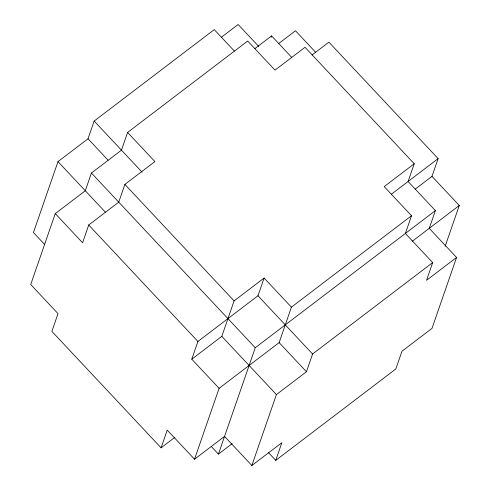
<?xml version="1.0" encoding="UTF-8"?>
<svg xmlns="http://www.w3.org/2000/svg" width="490" height="490" viewBox="0 0 490 490"><rect width="100%" height="100%" fill="white"/><g stroke="black" fill="none" stroke-linecap="round" stroke-linejoin="round"><path stroke-width="0.73" d="M234.343 51.052L214.253 29.627L94.16 121.048L88.016 138.774L57.992 161.633L33.436 232.542L44.774 244.632M268.532 452.68L275.748 460.373L395.84 368.952L401.984 351.226L432.009 328.367L456.564 257.458L429.258 228.34L435.396 210.608L408.096 181.49L414.234 163.758L305.025 47.285L275 70.137L247.695 41.019L127.596 132.441L121.459 150.167L91.434 173.019L85.297 190.751L55.272 213.603L30.717 284.519L58.016 313.637L51.879 331.369L161.094 447.842L174.899 437.331M127.596 132.441L154.901 161.559L124.877 184.411L118.739 202.143L88.715 224.996L82.577 242.728L55.272 213.603M271.093 37.307L271.582 35.893L291.673 57.318M161.094 447.842L167.231 430.116L194.53 459.234L224.555 436.382L251.86 465.5L281.885 442.648L275.748 460.373M219.091 388.325L191.786 359.201L197.923 341.475L257.973 295.764L264.11 278.038L291.415 307.157L279.135 342.614L219.091 388.325L194.53 459.234M191.786 359.201L221.811 336.348L234.085 300.891L264.11 278.038M211.208 446.415L218.418 454.108L255.253 347.741L435.396 210.608M251.86 465.5L276.415 394.585L306.44 371.732L312.577 354.007L432.676 262.585L405.377 233.467L411.514 215.735L384.209 186.617L414.234 163.758M415.165 189.158L431.984 176.363L438.121 158.631L328.906 42.158L312.093 54.954M432.676 262.585L426.539 280.311L456.564 257.458M445.147 246.311L459.283 205.482L431.984 176.363M221.327 37.301L238.14 24.5L258.745 46.477M254.769 48.688L271.582 35.893M278.657 43.561L295.47 30.766L315.56 52.191M391.283 194.291L438.121 158.631M291.415 307.157L411.514 215.735M412.445 241.135L459.283 205.482M218.418 454.108L232.229 443.597M94.16 121.048L142.063 172.143M257.973 295.764L312.577 354.007M88.016 138.774L108.106 160.206M279.135 342.614L306.44 371.732M124.877 184.411L234.085 300.891M91.434 173.019L255.253 347.741M57.992 161.633L105.387 212.176M221.811 336.348L276.415 394.585M88.715 224.996L197.923 341.475"/></g></svg>
